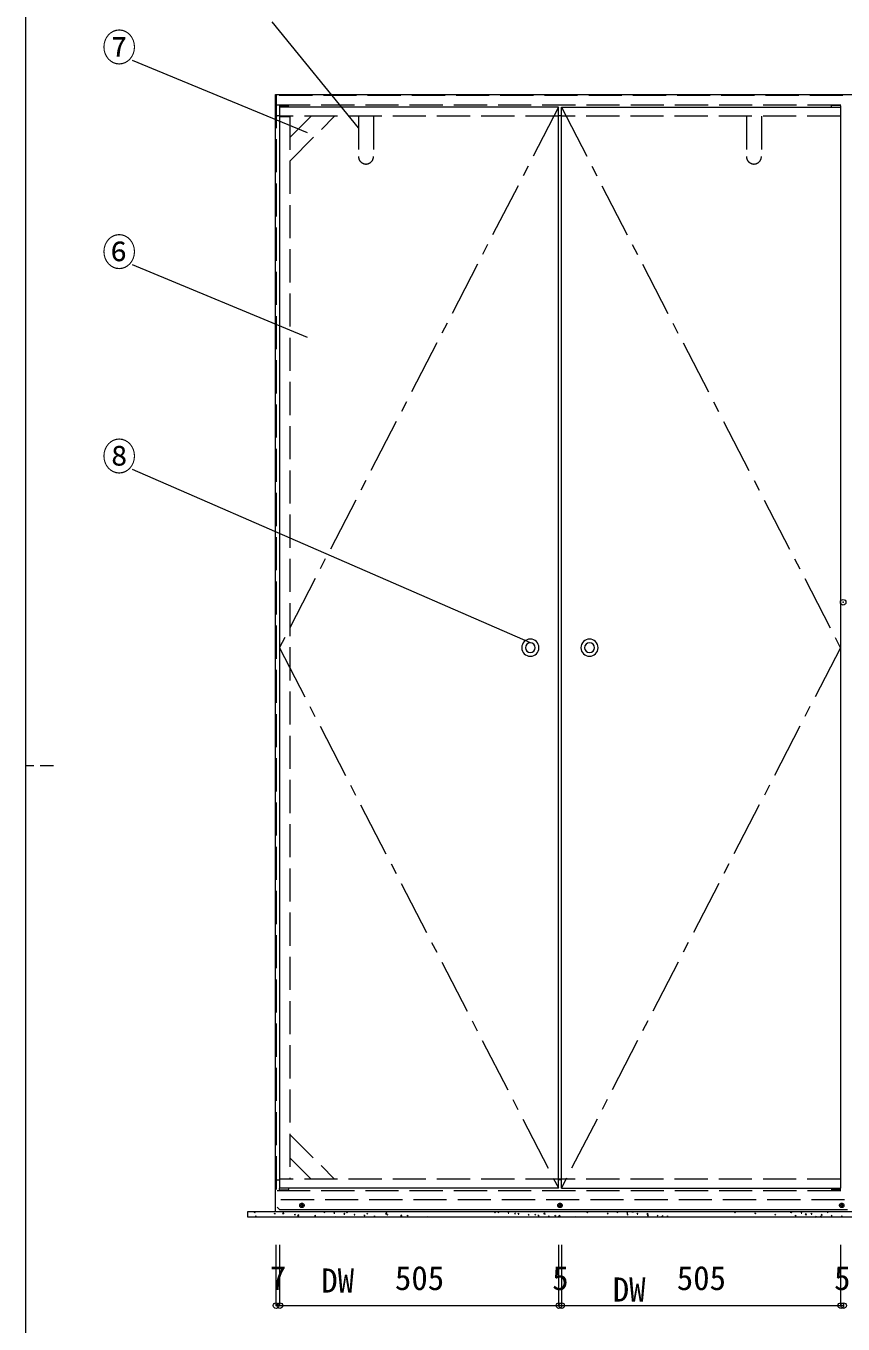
# Model space of a CAD drawing. Units: millimetres at full size, sheet at 1:20. Extents: x -4100 to 3700, y -3386 to 2063.
# Drawn here: x -4100 to -2621, y -1541 to 807 of the extents above; entities that cross this region are included whole.
import ezdxf
from ezdxf.enums import TextEntityAlignment as Align

# ---------------------------------------------------------------- set-up
doc = ezdxf.new("R2010")
doc.units = ezdxf.units.MM
doc.header["$LTSCALE"] = 20
doc.header["$PDMODE"] = 32
doc.header["$PDSIZE"] = 10
for name, pattern in [('CHAIN1', [8, 5, -1, 1, -1]), ('DASHED1', [1.8, 1.2, -0.6]), ('DASHED3', [4, 3, -1]), ('DOUBLE_CHAIN1', [8.8, 5, -1, 0.6, -0.6, 0.6, -1])]:
    doc.linetypes.add(name, pattern=pattern)
for name, color, linetype, lineweight in [('0-0', 7, 'Continuous', 9), ('0-1', 7, 'Continuous', 9), ('0-2', 7, 'Continuous', 9)]:
    doc.layers.add(name, color=color, linetype=linetype, lineweight=lineweight)
doc.styles.add('ＭＳ ゴシック', font='')
doc.styles.get('ＭＳ ゴシック').set_extended_font_data('MS Gothic')

msp = doc.modelspace()

# ---------------------------------------------------------------- linework, layer by layer
at = {"layer": '0-0', "color": 134, "linetype": 'DASHED1'}
msp.add_line((-4049.57, -531.46), (-4099.57, -531.46), dxfattribs=at)
at = {"layer": '0-1', "color": 5}
msp.add_lwpolyline([(3700.24, 2063.48), (3700.24, -3386.39), (-4099.57, -3386.39), (-4099.57, 2063.48)], close=True, dxfattribs=at)
at = {"layer": '0-2', "color": 6}
for p, q in [((-3497.8, 622.8), (-3653.98, 814.61)), ((-3590.34, 613.47), (-3906.53, 744.74)), ((-3590.34, 243.26), (-3906.53, 374.53)), ((-3186.8, -308.9), (-3906.53, 4.74))]:
    msp.add_line(p, q, dxfattribs=at)
at = {"layer": '0-2', "color": 2}
for p, q in [((-3648.11, -1337.83), (-3648.11, 682.67)), ((-3648.11, 682.67), (-1997.79, 682.67))]:
    msp.add_line(p, q, dxfattribs=at)
at = {"layer": '0-2', "color": 5, "linetype": 'DASHED3'}
for p, q in [((-3646.81, 682.17), (-3646.81, -1317.83)), ((-2621.3, 681.17), (-3645.3, 681.17)), ((-3645.3, 664.17), (-2621.3, 664.17)), ((-3645.3, 643.67), (-3645.8, 643.67)), ((-3645.3, 644.67), (-3640.8, 644.67)), ((-3135.8, 643.67), (-3640.8, 643.67)), ((-3583.52, 643.67), (-3622.1, 605.1)), ((-3621.6, 563.17), (-3541.6, 643.17)), ((-3497.8, 643.67), (-3497.8, 570.67)), ((-3470.8, 643.67), (-3470.8, 570.67)), ((-3135.8, 644.67), (-3130.8, 644.67)), ((-2625.8, 643.67), (-3130.8, 643.67)), ((-2795.8, 643.67), (-2795.8, 570.67)), ((-2768.8, 643.67), (-2768.8, 570.67)), ((-3622.1, -1198.33), (-3541.1, -1279.33)), ((-3583.52, -1279.33), (-3622.1, -1240.75)), ((-3645.3, -1280.33), (-3640.8, -1280.33)), ((-3640.8, -1278.63), (-3622.1, -1278.63)), ((-3135.8, -1279.33), (-3640.8, -1279.33)), ((-3130.8, -1280.33), (-3135.8, -1280.33)), ((-2625.8, -1279.33), (-3130.8, -1279.33)), ((-3645.3, -1299.83), (-2618.3, -1299.83)), ((-2618.3, -1316.83), (-3645.3, -1316.83))]:
    msp.add_line(p, q, dxfattribs=at)
at = {"layer": '0-2', "color": 4}
for p, q in [((-3640.7, 660.67), (-3640.2, 660.17)), ((-3640.2, 663.17), (-3632.7, 663.17)), ((-3632.7, 660.17), (-3640.2, 660.17)), ((-3632.7, 663.17), (-3625.2, 663.17)), ((-3625.2, 660.17), (-3632.7, 660.17)), ((-3624.7, 662.67), (-3625.2, 663.17)), ((-3625.2, 660.17), (-3624.7, 660.67)), ((-3624.7, 660.67), (-3624.7, 662.67)), ((-2641.9, 662.67), (-2641.4, 663.17)), ((-2641.9, 660.67), (-2641.9, 662.67)), ((-2641.4, 660.17), (-2641.9, 660.67)), ((-2633.9, 663.17), (-2641.4, 663.17)), ((-2641.4, 660.17), (-2633.9, 660.17)), ((-2626.4, 663.17), (-2633.9, 663.17)), ((-2633.9, 660.17), (-2626.4, 660.17)), ((-2625.9, 660.67), (-2626.4, 660.17)), ((-3640.7, -1296.33), (-3640.2, -1295.83)), ((-3632.7, -1295.83), (-3640.2, -1295.83)), ((-3640.2, -1298.83), (-3632.7, -1298.83)), ((-3625.2, -1295.83), (-3632.7, -1295.83)), ((-3632.7, -1298.83), (-3625.2, -1298.83)), ((-3625.2, -1295.83), (-3624.7, -1296.33)), ((-3624.7, -1298.33), (-3625.2, -1298.83)), ((-3624.7, -1296.33), (-3624.7, -1298.33)), ((-2641.4, -1295.83), (-2641.9, -1296.33)), ((-2641.9, -1296.33), (-2641.9, -1298.33)), ((-2641.9, -1298.33), (-2641.4, -1298.83)), ((-2641.4, -1295.83), (-2633.9, -1295.83)), ((-2633.9, -1298.83), (-2641.4, -1298.83)), ((-2633.9, -1295.83), (-2626.4, -1295.83)), ((-2626.4, -1298.83), (-2633.9, -1298.83)), ((-2625.9, -1296.33), (-2626.4, -1295.83))]:
    msp.add_line(p, q, dxfattribs=at)
at = {"layer": '0-2'}
for p, q in [((-3135.8, -1295.83), (-3135.8, 660.17)), ((-3130.8, 660.17), (-2625.8, 660.17)), ((-3130.8, -1295.83), (-3130.8, 660.17)), ((-2625.8, 660.17), (-2625.8, -1295.83)), ((-3130.8, -1279.33), (-3135.8, -1279.33)), ((-3135.8, -1295.83), (-3640.8, -1295.83)), ((-3130.8, -1295.83), (-2625.8, -1295.83)), ((-3698.11, -1347.83), (-3698.11, -1337.83)), ((-3698.11, -1337.83), (-1947.79, -1337.83)), ((-3645.3, -1329.83), (-3640.3, -1334.83)), ((-2613.1, -1334.83), (-3640.1, -1334.83)), ((-3560.51, -1339.22), (-3559.33, -1337.83)), ((-3559.2, -1339.4), (-3559.49, -1337.83)), ((-3554.95, -1337.83), (-3554.57, -1338.08)), ((-3554.57, -1338.08), (-3554.49, -1337.83)), ((-3519.32, -1339.25), (-3517.54, -1338.56)), ((-3474.57, -1337.83), (-3473.69, -1337.96)), ((-3473.7, -1338.05), (-3473.73, -1337.83)), ((-3387.51, -1337.83), (-3387.22, -1338.03)), ((-3387.22, -1338.03), (-3387.15, -1337.83)), ((-3251.97, -1339.19), (-3250.19, -1338.51)), ((-3250.72, -1340.06), (-3250.2, -1338.52)), ((-3245.41, -1339.24), (-3244.22, -1337.83)), ((-3244.1, -1339.42), (-3244.4, -1337.83)), ((-3189.56, -1338.09), (-3187.3, -1338.45)), ((-3189.52, -1338.17), (-3189.19, -1337.83)), ((-3187.31, -1338.53), (-3187.39, -1337.83)), ((-3120.08, -1337.83), (-3119.86, -1337.97)), ((-3119.87, -1337.97), (-3119.82, -1337.83)), ((-3084.61, -1339.14), (-3082.84, -1338.45)), ((-3083.36, -1340), (-3082.85, -1338.47)), ((-3047.23, -1337.85), (-3047.23, -1337.83)), ((-3030.31, -1339.27), (-3029.1, -1337.83)), ((-3029.01, -1339.44), (-3029.3, -1337.85)), ((-3003.13, -1338.66), (-3002.34, -1337.83)), ((-3000.93, -1339.01), (-3001.06, -1337.83)), ((-2952.64, -1337.83), (-2952.51, -1337.92)), ((-2952.51, -1337.91), (-2952.48, -1337.83)), ((-2817.26, -1339.08), (-2815.48, -1338.4)), ((-2816.01, -1339.95), (-2815.49, -1338.41)), ((-2732.13, -1337.87), (-2732.14, -1337.83)), ((-2731.94, -1337.83), (-2731.91, -1337.83)), ((-2716.75, -1339.14), (-2715.49, -1337.83)), ((-2715.21, -1339.29), (-2713.99, -1337.83)), ((-2714.54, -1339.49), (-2714.73, -1337.83)), ((-2713.91, -1339.46), (-2714.2, -1337.87)), ((-2685.21, -1337.83), (-2685.15, -1337.86)), ((-2685.16, -1337.86), (-2685.15, -1337.83)), ((-2649.91, -1339.03), (-2648.13, -1338.34)), ((-2648.65, -1339.89), (-2648.14, -1338.36)), ((-2061.9, -1347.83), (-3698.11, -1347.83)), ((-1947.79, -1347.83), (-3698.11, -1347.83)), ((-3686.68, -1339.3), (-3684.9, -1338.62)), ((-3686.68, -1339.32), (-3685.42, -1340.17)), ((-3685.42, -1340.17), (-3684.91, -1338.63)), ((-3684.51, -1347.17), (-3683.29, -1345.71)), ((-3684.51, -1347.17), (-3682.99, -1347.31)), ((-3683.21, -1347.35), (-3683.5, -1345.75)), ((-3665.5, -1347.83), (-3665.07, -1347.31)), ((-3665.19, -1347.83), (-3665.28, -1347.35)), ((-3650.18, -1341.35), (-3648.92, -1342.21)), ((-3650.17, -1341.34), (-3648.4, -1340.65)), ((-3648.92, -1342.2), (-3648.41, -1340.67)), ((-3635.23, -1341.33), (-3632.97, -1341.68)), ((-3635.19, -1341.41), (-3633.21, -1339.35)), ((-3632.98, -1341.77), (-3633.26, -1339.35)), ((-3613.68, -1343.39), (-3612.41, -1344.24)), ((-3613.67, -1343.37), (-3611.89, -1342.69)), ((-3612.42, -1344.24), (-3611.9, -1342.7)), ((-3608.12, -1345.54), (-3605.86, -1345.89)), ((-3608.08, -1345.62), (-3606.1, -1343.55)), ((-3605.87, -1345.97), (-3606.15, -1343.56)), ((-3579.06, -1347.83), (-3579, -1347.76)), ((-3579.04, -1347.83), (-3579.05, -1347.76)), ((-3577.18, -1345.42), (-3575.91, -1346.27)), ((-3577.17, -1345.41), (-3575.39, -1344.72)), ((-3575.92, -1346.27), (-3575.4, -1344.74)), ((-3560.51, -1339.23), (-3558.99, -1339.36)), ((-3542.29, -1340.82), (-3541.06, -1339.36)), ((-3542.29, -1340.82), (-3540.77, -1340.95)), ((-3540.98, -1340.99), (-3541.28, -1339.4)), ((-3540.67, -1347.46), (-3540.12, -1347.83)), ((-3540.66, -1347.44), (-3538.89, -1346.76)), ((-3539.25, -1347.83), (-3538.9, -1346.77)), ((-3524.07, -1342.41), (-3522.84, -1340.95)), ((-3524.07, -1342.41), (-3522.55, -1342.55)), ((-3522.76, -1342.59), (-3523.06, -1340.99)), ((-3519.33, -1339.26), (-3518.07, -1340.12)), ((-3518.07, -1340.11), (-3517.56, -1338.58)), ((-3505.85, -1344), (-3504.63, -1342.55)), ((-3505.85, -1344.01), (-3504.33, -1344.14)), ((-3504.55, -1344.18), (-3504.84, -1342.59)), ((-3487.63, -1345.6), (-3486.41, -1344.14)), ((-3487.63, -1345.6), (-3486.11, -1345.73)), ((-3486.33, -1345.77), (-3486.62, -1344.18)), ((-3482.83, -1341.3), (-3481.56, -1342.15)), ((-3482.82, -1341.28), (-3481.04, -1340.6)), ((-3481.57, -1342.15), (-3481.05, -1340.61)), ((-3469.41, -1347.19), (-3468.19, -1345.73)), ((-3469.41, -1347.19), (-3467.9, -1347.33)), ((-3468.11, -1347.37), (-3468.4, -1345.77)), ((-3450.39, -1347.83), (-3449.97, -1347.33)), ((-3450.1, -1347.83), (-3450.18, -1347.37)), ((-3448.84, -1341.82), (-3446.58, -1342.17)), ((-3448.8, -1341.89), (-3446.82, -1339.83)), ((-3446.59, -1342.25), (-3446.87, -1339.84)), ((-3446.32, -1343.32), (-3444.54, -1342.63)), ((-3446.32, -1343.33), (-3445.06, -1344.18)), ((-3445.06, -1344.18), (-3444.55, -1342.65)), ((-3421.73, -1346.02), (-3419.47, -1346.37)), ((-3421.69, -1346.1), (-3419.72, -1344.04)), ((-3419.48, -1346.45), (-3419.77, -1344.04)), ((-3409.82, -1345.37), (-3408.56, -1346.22)), ((-3409.81, -1345.35), (-3408.04, -1344.67)), ((-3408.56, -1346.22), (-3408.05, -1344.68)), ((-3373.32, -1347.4), (-3372.69, -1347.83)), ((-3373.31, -1347.38), (-3371.53, -1346.7)), ((-3371.92, -1347.83), (-3371.54, -1346.72)), ((-3251.98, -1339.21), (-3250.71, -1340.06)), ((-3245.41, -1339.25), (-3243.89, -1339.38)), ((-3227.19, -1340.84), (-3225.97, -1339.38)), ((-3227.19, -1340.84), (-3225.67, -1340.97)), ((-3225.89, -1341.01), (-3226.18, -1339.42)), ((-3215.47, -1341.23), (-3213.69, -1340.54)), ((-3215.47, -1341.24), (-3214.21, -1342.1)), ((-3214.21, -1342.09), (-3213.7, -1340.56)), ((-3208.97, -1342.43), (-3207.75, -1340.97)), ((-3208.97, -1342.43), (-3207.45, -1342.57)), ((-3207.67, -1342.61), (-3207.96, -1341.01)), ((-3190.75, -1344.03), (-3189.53, -1342.57)), ((-3190.75, -1344.03), (-3189.24, -1344.16)), ((-3189.45, -1344.2), (-3189.74, -1342.61)), ((-3178.97, -1343.28), (-3177.71, -1344.13)), ((-3178.96, -1343.26), (-3177.18, -1342.58)), ((-3177.71, -1344.13), (-3177.2, -1342.59)), ((-3172.53, -1345.62), (-3171.31, -1344.16)), ((-3172.53, -1345.62), (-3171.02, -1345.76)), ((-3171.23, -1345.79), (-3171.52, -1344.2)), ((-3162.45, -1342.3), (-3160.19, -1342.65)), ((-3162.41, -1342.38), (-3160.44, -1340.31)), ((-3160.2, -1342.73), (-3160.49, -1340.32)), ((-3154.32, -1347.21), (-3153.09, -1345.75)), ((-3154.32, -1347.22), (-3152.8, -1347.35)), ((-3153.01, -1347.39), (-3153.31, -1345.8)), ((-3142.47, -1345.31), (-3141.2, -1346.16)), ((-3142.46, -1345.29), (-3140.68, -1344.61)), ((-3141.21, -1346.16), (-3140.69, -1344.63)), ((-3135.34, -1346.5), (-3133.08, -1346.85)), ((-3135.31, -1346.58), (-3133.33, -1344.52)), ((-3135.27, -1347.83), (-3134.87, -1347.35)), ((-3135.01, -1347.83), (-3135.09, -1347.39)), ((-3133.1, -1346.94), (-3133.38, -1344.52)), ((-3105.96, -1347.33), (-3104.18, -1346.65)), ((-3105.96, -1347.35), (-3105.25, -1347.83)), ((-3104.58, -1347.83), (-3104.19, -1346.66)), ((-3084.62, -1339.15), (-3083.36, -1340.01)), ((-3048.12, -1341.19), (-3046.86, -1342.04)), ((-3048.11, -1341.17), (-3046.33, -1340.49)), ((-3046.86, -1342.04), (-3046.34, -1340.5)), ((-3030.31, -1339.27), (-3028.79, -1339.4)), ((-3012.09, -1340.86), (-3010.87, -1339.4)), ((-3012.09, -1340.86), (-3010.57, -1340.99)), ((-3011.62, -1343.22), (-3010.35, -1344.07)), ((-3011.61, -1343.21), (-3009.83, -1342.52)), ((-3010.79, -1341.03), (-3011.08, -1339.44)), ((-3010.36, -1344.07), (-3009.84, -1342.54)), ((-3003.17, -1338.58), (-3000.91, -1338.93)), ((-2993.87, -1342.45), (-2992.65, -1340.99)), ((-2993.87, -1342.46), (-2992.36, -1342.59)), ((-2992.57, -1342.63), (-2992.86, -1341.04)), ((-2976.06, -1342.78), (-2973.8, -1343.13)), ((-2976.03, -1342.86), (-2974.05, -1340.8)), ((-2975.66, -1344.05), (-2974.43, -1342.59)), ((-2975.66, -1344.05), (-2974.14, -1344.18)), ((-2975.11, -1345.24), (-2973.33, -1344.56)), ((-2975.11, -1345.26), (-2973.85, -1346.11)), ((-2974.35, -1344.22), (-2974.65, -1342.63)), ((-2973.82, -1343.22), (-2974.1, -1340.8)), ((-2973.85, -1346.11), (-2973.34, -1344.57)), ((-2957.44, -1345.64), (-2956.21, -1344.18)), ((-2957.44, -1345.64), (-2955.92, -1345.78)), ((-2956.13, -1345.82), (-2956.43, -1344.22)), ((-2948.96, -1346.99), (-2946.7, -1347.34)), ((-2948.92, -1347.06), (-2946.94, -1345)), ((-2946.71, -1347.42), (-2946.99, -1345.01)), ((-2939.22, -1347.23), (-2937.99, -1345.78)), ((-2939.22, -1347.24), (-2937.7, -1347.37)), ((-2938.61, -1347.29), (-2937.82, -1347.83)), ((-2938.6, -1347.27), (-2936.82, -1346.59)), ((-2937.92, -1347.41), (-2938.21, -1345.82)), ((-2937.24, -1347.83), (-2936.84, -1346.61)), ((-2920.16, -1347.83), (-2919.78, -1347.37)), ((-2919.91, -1347.83), (-2919.99, -1347.41)), ((-2817.27, -1339.1), (-2816.01, -1339.95)), ((-2780.77, -1341.13), (-2779.5, -1341.98)), ((-2780.76, -1341.12), (-2778.98, -1340.43)), ((-2779.51, -1341.98), (-2778.99, -1340.45)), ((-2744.26, -1343.17), (-2743, -1344.02)), ((-2744.25, -1343.15), (-2742.48, -1342.47)), ((-2743, -1344.02), (-2742.49, -1342.48)), ((-2716.78, -1339.06), (-2714.52, -1339.41)), ((-2715.21, -1339.29), (-2713.7, -1339.42)), ((-2707.76, -1345.2), (-2706.5, -1346.05)), ((-2707.75, -1345.18), (-2705.97, -1344.5)), ((-2706.5, -1346.05), (-2705.98, -1344.52)), ((-2697, -1340.88), (-2695.77, -1339.42)), ((-2697, -1340.88), (-2695.48, -1341.02)), ((-2695.69, -1341.06), (-2695.99, -1339.46)), ((-2689.68, -1343.26), (-2687.42, -1343.61)), ((-2689.64, -1343.34), (-2687.66, -1341.28)), ((-2687.43, -1343.7), (-2687.71, -1341.29)), ((-2678.78, -1342.47), (-2677.55, -1341.02)), ((-2678.78, -1342.48), (-2677.26, -1342.61)), ((-2677.47, -1342.65), (-2677.77, -1341.06)), ((-2671.26, -1347.23), (-2670.38, -1347.83)), ((-2671.25, -1347.22), (-2669.47, -1346.54)), ((-2669.91, -1347.83), (-2669.48, -1346.55)), ((-2662.57, -1347.47), (-2660.31, -1347.82)), ((-2662.53, -1347.55), (-2660.55, -1345.48)), ((-2660.33, -1347.83), (-2660.6, -1345.49)), ((-2660.56, -1344.07), (-2659.33, -1342.61)), ((-2660.56, -1344.07), (-2659.04, -1344.2)), ((-2659.26, -1344.24), (-2659.55, -1342.65)), ((-2649.91, -1339.04), (-2648.65, -1339.89)), ((-2642.34, -1345.66), (-2641.12, -1344.2)), ((-2642.34, -1345.66), (-2640.82, -1345.8)), ((-2641.04, -1345.84), (-2641.33, -1344.25)), ((-2624.12, -1347.26), (-2622.9, -1345.8)), ((-2624.12, -1347.26), (-2622.6, -1347.39)), ((-2622.82, -1347.43), (-2623.11, -1345.84)), ((-3647.08, -1508.09), (-3647.08, -1398.16)), ((-3647.08, -1508.09), (-3647.08, -1398.16)), ((-3640.08, -1508.09), (-3640.08, -1398.16)), ((-3640.08, -1508.09), (-3640.08, -1398.16)), ((-3135.08, -1508.09), (-3135.08, -1398.16)), ((-3130.08, -1508.09), (-3130.08, -1398.16)), ((-2625.08, -1508.09), (-2625.08, -1398.16)), ((-3640.08, -1508.09), (-3647.08, -1508.09)), ((-3640.08, -1508.09), (-3135.08, -1508.09)), ((-3135.08, -1508.09), (-3130.08, -1508.09)), ((-3130.08, -1508.09), (-2625.08, -1508.09)), ((-2625.08, -1508.09), (-2620.08, -1508.09))]:
    msp.add_line(p, q, dxfattribs=at)
at = {"layer": '0-2', "color": 3, "linetype": 'DOUBLE_CHAIN1'}
for p, q in [((-3600.83, -1326.29), (-3602.3, -1326.29)), ((-3602.3, -1327.36), (-3602.3, -1326.29)), ((-3602.3, -1327.36), (-3600.83, -1327.36)), ((-3600.83, -1324.83), (-3600.83, -1326.29)), ((-3600.83, -1324.83), (-3599.76, -1324.83)), ((-3600.83, -1327.36), (-3600.83, -1328.83)), ((-3599.76, -1328.83), (-3600.83, -1328.83)), ((-3599.76, -1326.29), (-3599.76, -1324.83)), ((-3598.3, -1326.29), (-3599.76, -1326.29)), ((-3599.76, -1327.36), (-3598.3, -1327.36)), ((-3599.76, -1328.83), (-3599.76, -1327.36)), ((-3598.3, -1326.29), (-3598.3, -1327.36)), ((-3133.83, -1326.29), (-3135.3, -1326.29)), ((-3135.3, -1327.36), (-3135.3, -1326.29)), ((-3135.3, -1327.36), (-3133.83, -1327.36)), ((-3133.83, -1324.83), (-3133.83, -1326.29)), ((-3133.83, -1324.83), (-3132.76, -1324.83)), ((-3133.83, -1327.36), (-3133.83, -1328.83)), ((-3132.76, -1328.83), (-3133.83, -1328.83)), ((-3132.76, -1326.29), (-3132.76, -1324.83)), ((-3131.3, -1326.29), (-3132.76, -1326.29)), ((-3132.76, -1327.36), (-3131.3, -1327.36)), ((-3132.76, -1328.83), (-3132.76, -1327.36)), ((-3131.3, -1326.29), (-3131.3, -1327.36)), ((-2623.83, -1326.29), (-2625.3, -1326.29)), ((-2625.3, -1327.36), (-2625.3, -1326.29)), ((-2625.3, -1327.36), (-2623.83, -1327.36)), ((-2623.83, -1324.83), (-2623.83, -1326.29)), ((-2623.83, -1324.83), (-2622.76, -1324.83)), ((-2623.83, -1327.36), (-2623.83, -1328.83)), ((-2622.76, -1328.83), (-2623.83, -1328.83)), ((-2622.76, -1326.29), (-2622.76, -1324.83)), ((-2621.3, -1326.29), (-2622.76, -1326.29)), ((-2622.76, -1327.36), (-2621.3, -1327.36)), ((-2622.76, -1328.83), (-2622.76, -1327.36)), ((-2621.3, -1326.29), (-2621.3, -1327.36))]:
    msp.add_line(p, q, dxfattribs=at)
at = {"layer": '0-2'}
msp.add_lwpolyline([(-3135.8, 660.17), (-3640.8, 660.17), (-3640.8, -1295.83)], dxfattribs=at)
at = {"layer": '0-2', "color": 2, "linetype": 'CHAIN1'}
for points in [[(-3135.8, 660.17), (-3640.8, -317.83), (-3135.8, -1295.83)], [(-3130.8, 660.17), (-2625.8, -317.83), (-3130.8, -1295.83)]]:
    msp.add_lwpolyline(points, dxfattribs=at)
at = {"layer": '0-2', "color": 4}
for points in [[(-3640.2, 663.17), (-3640.7, 662.67), (-3640.7, 660.67)], [(-2626.4, 663.17), (-2625.9, 662.67), (-2625.9, 660.67)], [(-3640.2, -1298.83), (-3640.7, -1298.33), (-3640.7, -1296.33)], [(-2626.4, -1298.83), (-2625.9, -1298.33), (-2625.9, -1296.33)]]:
    msp.add_lwpolyline(points, dxfattribs=at)
at = {"layer": '0-2', "color": 5, "linetype": 'DASHED3'}
msp.add_lwpolyline([(-3640.8, 642.97), (-3622.1, 642.97), (-3622.1, -1278.63)], dxfattribs=at)
at = {"layer": '0-2', "color": 3, "linetype": 'DOUBLE_CHAIN1'}
for centre in [(-3600.3, -1326.83), (-3133.3, -1326.83), (-2623.3, -1326.83)]:
    msp.add_circle(centre, 4, dxfattribs=at)
at = {"layer": '0-2', "color": 5, "linetype": 'DASHED3'}
for centre in [(-3484.3, 570.67), (-2782.3, 570.67)]:
    msp.add_arc(centre, 13.5, 180, 0, dxfattribs=at)
at = {"layer": '0-2'}
for centre, radius, start, end in [((-3186.8, -317.83), 15.5, 90, 270), ((-3186.8, -317.83), 15.5, 270, 90), ((-3079.8, -317.83), 15.5, 90, 270), ((-3079.8, -317.83), 15.5, 270, 90), ((-3186.8, -317.83), 8.93, 90, 270), ((-3186.8, -317.83), 8.93, 270, 90), ((-3079.8, -317.83), 8.93, 90, 270), ((-3079.8, -317.83), 8.93, 270, 90)]:
    msp.add_arc(centre, radius, start, end, dxfattribs=at)
at = {"layer": '0-2', "color": 3, "linetype": 'DOUBLE_CHAIN1'}
for centre, start, end in [((-3600.3, -1326.83), 131.81031, 138.18969), ((-3600.3, -1326.83), 221.81031, 228.18969), ((-3600.3, -1326.83), 41.81031, 48.18969), ((-3600.3, -1326.83), 311.81031, 318.18969), ((-3133.3, -1326.83), 131.81031, 138.18969), ((-3133.3, -1326.83), 221.81031, 228.18969), ((-3133.3, -1326.83), 41.81031, 48.18969), ((-3133.3, -1326.83), 311.81031, 318.18969), ((-2623.3, -1326.83), 131.81031, 138.18969), ((-2623.3, -1326.83), 221.81031, 228.18969), ((-2623.3, -1326.83), 41.81031, 48.18969), ((-2623.3, -1326.83), 311.81031, 318.18969)]:
    msp.add_arc(centre, 0.8, start, end, dxfattribs=at)
at = {"layer": '0-2'}
for p in [(-2620.8, -235.65), (-3647.08, -1508.09), (-3640.08, -1508.09), (-3135.08, -1508.09), (-3130.08, -1508.09), (-2625.08, -1508.09), (-2620.08, -1508.09)]:
    msp.add_point(p, dxfattribs=at)

# ---------------------------------------------------------------- texts
at = {"layer": '0-2', "style": 'ＭＳ ゴシック', "width": 0.9}
for s, p in [('⑦', (-3961.56, 728)), ('⑥', (-3961.56, 357.78)), ('⑧', (-3961.56, -12.01))]:
    msp.add_text(s, height=50.04, dxfattribs=at).set_placement(p, align=Align.BOTTOM_LEFT)
at = {"layer": '0-2', "style": 'ＭＳ ゴシック'}
for s, p in [('7', (-3658.29, -1493.09)), ('DW', (-3565.17, -1497.63)), ('505', (-3431.85, -1493.09)), ('5', (-3147.29, -1493.09)), ('505', (-2921.85, -1493.09)), ('5', (-2637.29, -1493.09)), ('DW', (-3037.73, -1513.91))]:
    msp.add_text(s, height=43.62, dxfattribs=at).set_placement(p, align=Align.BOTTOM_LEFT)

doc.saveas('drawing.dxf')
